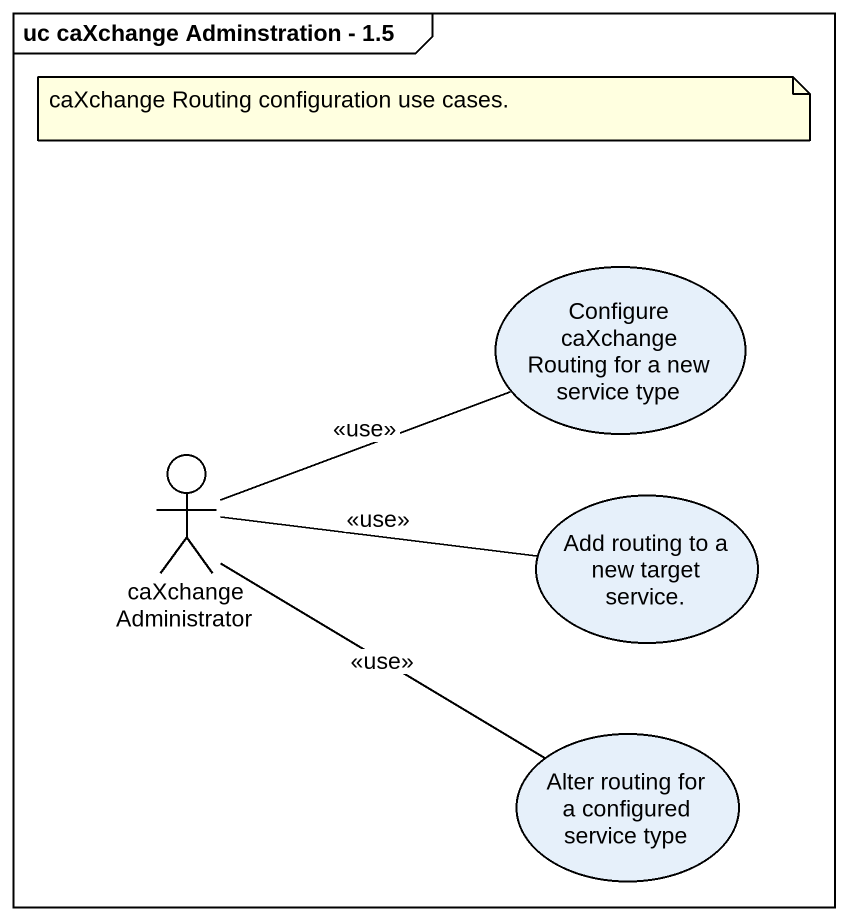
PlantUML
@startuml
mainframe uc caXchange Adminstration - 1.5
usecase "Configure caXchange Routing for a new service type" as Configure_caXchange_Routing
actor "caXchange Administrator" as caXchange_Administrator
usecase "Add routing to a new target service." as Add_routing_to_a_new_target
usecase "Alter routing for a configured service type" as Alter_routing_for_a
caXchange_Administrator -right- Configure_caXchange_Routing : <<use>>
caXchange_Administrator -right- Add_routing_to_a_new_target : <<use>>
caXchange_Administrator -right- Alter_routing_for_a : <<use>>
note as N1
  caXchange Routing configuration use cases.
end note
@enduml
